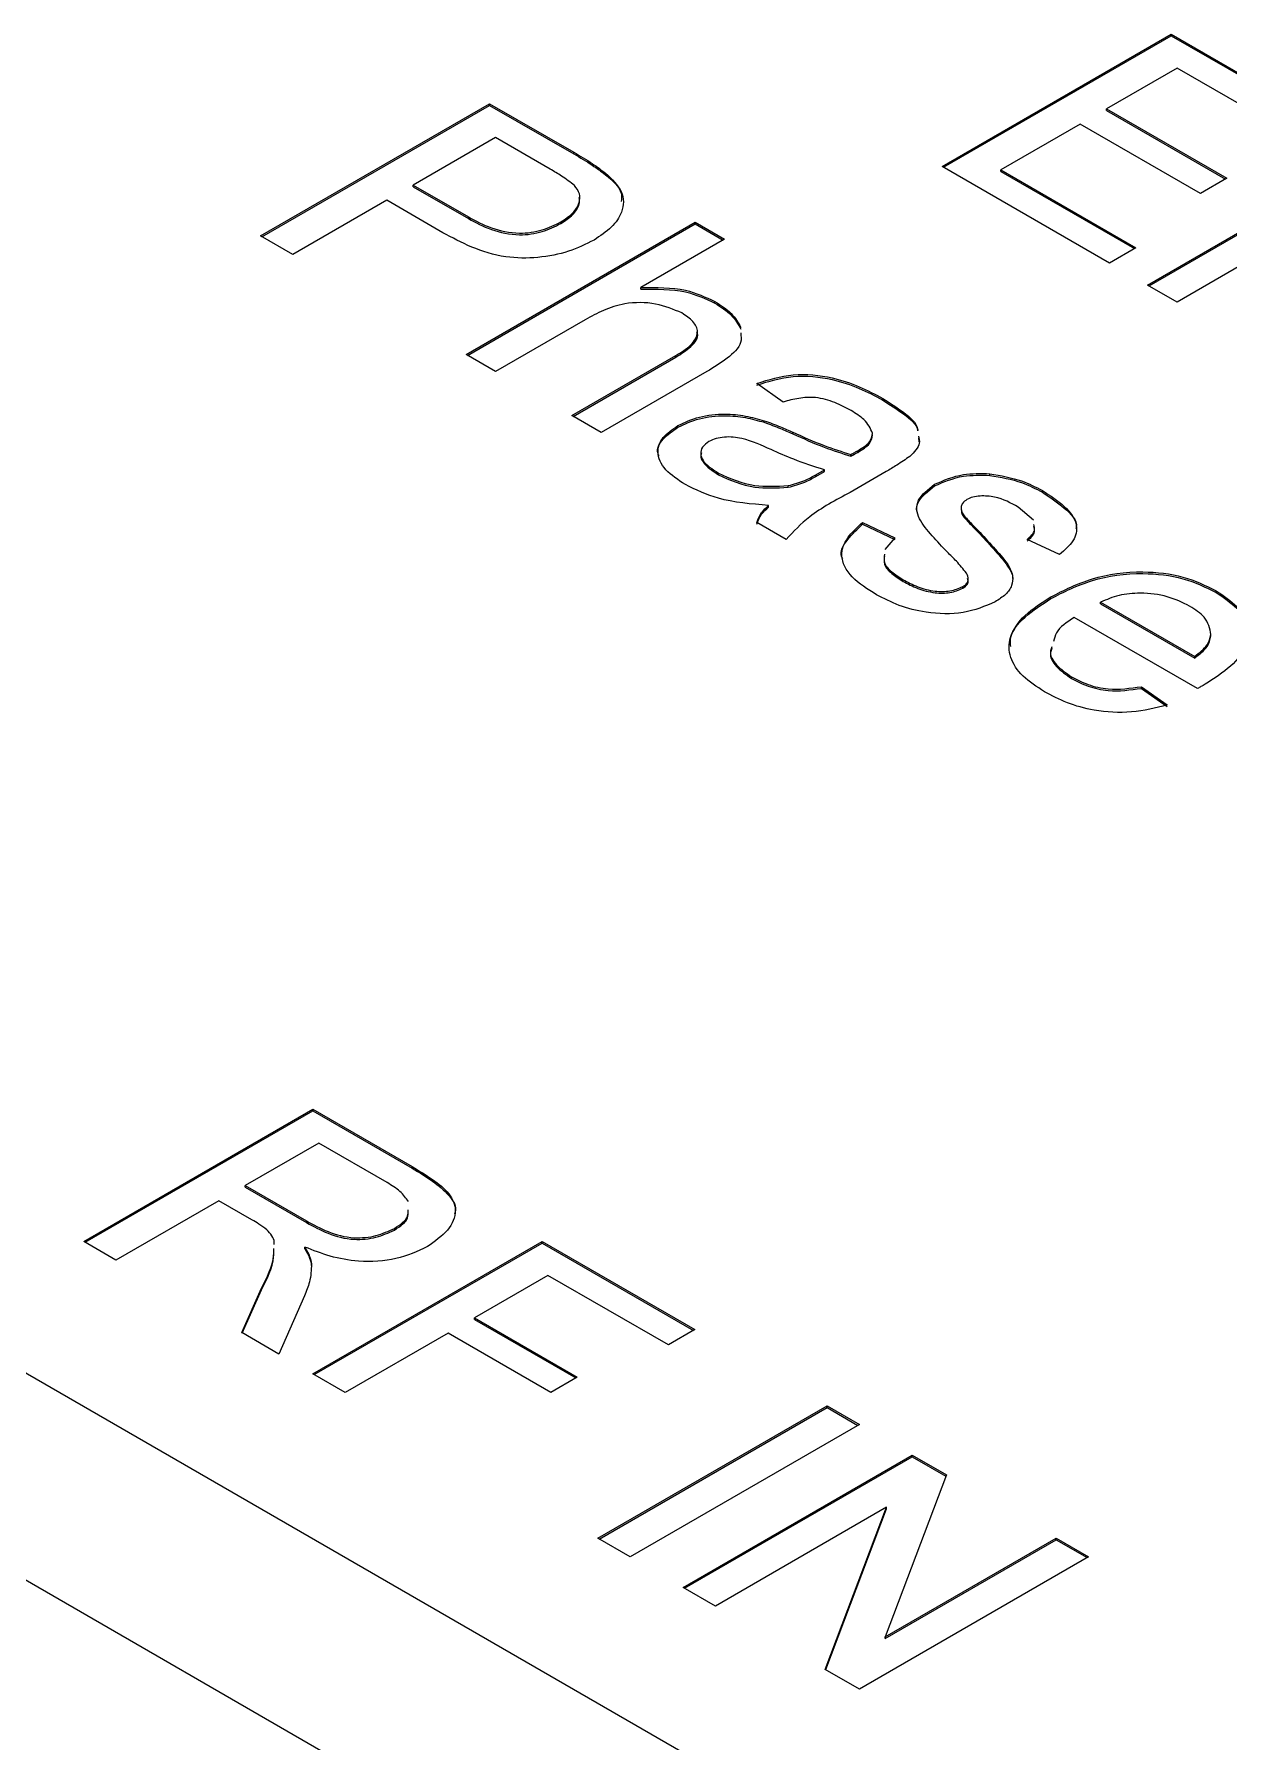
# Model space of a CAD drawing. Header units: inches. Extents: x 0.1 to 10.9, y 0 to 8.5.
# Drawn here: x 8.3361 to 8.631, y 6.8463 to 7.268 of the extents above; entities that cross this region are included whole.
import ezdxf

# ---------------------------------------------------------------- set-up
doc = ezdxf.new("R2010")
doc.units = ezdxf.units.IN
doc.header["$MEASUREMENT"] = 0

msp = doc.modelspace()

# ---------------------------------------------------------------- linework, layer by layer
at = {"color": 7, "linetype": 'Continuous', "lineweight": 0}
for p, q in [((8.56021, 7.23539), (8.61677, 7.26805)), ((8.56056, 7.23519), (8.61677, 7.26764)), ((8.61677, 7.26805), (8.65666, 7.24502)), ((8.61677, 7.26764), (8.61677, 7.26805)), ((8.61677, 7.26764), (8.65631, 7.24482)), ((8.61823, 7.25967), (8.60082, 7.24963)), ((8.65014, 7.24125), (8.61823, 7.25967)), ((8.39195, 7.21823), (8.44852, 7.25088)), ((8.3923, 7.21802), (8.44852, 7.25047)), ((8.44852, 7.25088), (8.4693, 7.23889)), ((8.44852, 7.25047), (8.44852, 7.25088)), ((8.44852, 7.25047), (8.4693, 7.23848)), ((8.60082, 7.24963), (8.63055, 7.23246)), ((8.60082, 7.24922), (8.60082, 7.24963)), ((8.60082, 7.24922), (8.6302, 7.23226)), ((8.59429, 7.24586), (8.57471, 7.23455)), ((8.62403, 7.22869), (8.59429, 7.24586)), ((9.01153, 6.54623), (7.80591, 7.24222)), ((8.44997, 7.24251), (8.42966, 7.23079)), ((8.46348, 7.23471), (8.44997, 7.24251)), ((8.4693, 7.23848), (8.4693, 7.23889)), ((8.61097, 7.20608), (8.66754, 7.23874)), ((8.61133, 7.20588), (8.66754, 7.23833)), ((8.47715, 7.23333), (8.47715, 7.23374)), ((8.60154, 7.21153), (8.56021, 7.23539)), ((8.57471, 7.23455), (8.60807, 7.2153)), ((8.57471, 7.23415), (8.57471, 7.23455)), ((8.57471, 7.23415), (8.60772, 7.21509)), ((8.67479, 7.23455), (8.61823, 7.2019)), ((8.63055, 7.23246), (8.62403, 7.22869)), ((8.42966, 7.23079), (8.44331, 7.22291)), ((8.42966, 7.23038), (8.42966, 7.23079)), ((8.42966, 7.23038), (8.44331, 7.2225)), ((8.42314, 7.22702), (8.39993, 7.21362)), ((8.43699, 7.21902), (8.42314, 7.22702)), ((8.44272, 7.18892), (8.49929, 7.22158)), ((8.44307, 7.18872), (8.49929, 7.22117)), ((8.44331, 7.2225), (8.44331, 7.22291)), ((8.46612, 7.22128), (8.46612, 7.22169)), ((8.49929, 7.22158), (8.50654, 7.21739)), ((8.49929, 7.22117), (8.49929, 7.22158)), ((8.49929, 7.22117), (8.50618, 7.21718)), ((8.39993, 7.21362), (8.39195, 7.21823)), ((8.50654, 7.21739), (8.48588, 7.20546)), ((8.60807, 7.2153), (8.60154, 7.21153)), ((8.48588, 7.20506), (8.48588, 7.20546)), ((8.61823, 7.2019), (8.61097, 7.20608)), ((8.50416, 7.20161), (8.50416, 7.20202)), ((8.47215, 7.19753), (8.44997, 7.18473)), ((7.80591, 7.19119), (9.01153, 6.4952)), ((8.44997, 7.18473), (8.44272, 7.18892)), ((8.46883, 7.17385), (8.49452, 7.18868)), ((8.46918, 7.17364), (8.49452, 7.18827)), ((8.49452, 7.18827), (8.49452, 7.18868)), ((7.81652, 7.18506), (9.00092, 6.50132)), ((8.50214, 7.18471), (8.47608, 7.16966)), ((8.52104, 7.1772), (8.51452, 7.1818)), ((8.54558, 7.1777), (8.54558, 7.17811)), ((8.47608, 7.16966), (8.46883, 7.17385)), ((8.49501, 7.17097), (8.49501, 7.17138)), ((8.51635, 7.1722), (8.51635, 7.1726)), ((8.52335, 7.16936), (8.52335, 7.16977)), ((8.53941, 7.16478), (8.53941, 7.16519)), ((8.5544, 7.16838), (8.55452, 7.16737)), ((8.53769, 7.16383), (8.53769, 7.16424)), ((8.50504, 7.15923), (8.50504, 7.15964)), ((8.52224, 7.15616), (8.52224, 7.15656)), ((8.52905, 7.15925), (8.5312, 7.16045)), ((8.52905, 7.15884), (8.5312, 7.16004)), ((8.52905, 7.15884), (8.52905, 7.15925)), ((8.5312, 7.16004), (8.5312, 7.16045)), ((8.54639, 7.16001), (8.53754, 7.1549)), ((8.55837, 7.15647), (8.55837, 7.15688)), ((8.572, 7.15909), (8.572, 7.1595)), ((8.58502, 7.15493), (8.58502, 7.15533)), ((8.51742, 7.15125), (8.51742, 7.15166)), ((8.56491, 7.15101), (8.56491, 7.1505)), ((8.56569, 7.14869), (8.56569, 7.14909)), ((8.58276, 7.14802), (8.57903, 7.15126)), ((8.52177, 7.14328), (8.51452, 7.14747)), ((8.54062, 7.14747), (8.5486, 7.1437)), ((8.54062, 7.14706), (8.54062, 7.14747)), ((8.54062, 7.14706), (8.5486, 7.14329)), ((8.5486, 7.1437), (8.54606, 7.14082)), ((8.56959, 7.1446), (8.56959, 7.14501)), ((8.58922, 7.13952), (8.58124, 7.14328)), ((8.55062, 7.13292), (8.55062, 7.13333)), ((8.56536, 7.1312), (8.56536, 7.13161)), ((8.58705, 7.12865), (8.58705, 7.12906)), ((8.59937, 7.12779), (8.62258, 7.1144)), ((8.59937, 7.12739), (8.59937, 7.12779)), ((8.59937, 7.12739), (8.62258, 7.11399)), ((8.6279, 7.13017), (8.6279, 7.13058)), ((8.62327, 7.10646), (8.59284, 7.12403)), ((8.6266, 7.11938), (8.6266, 7.11979)), ((8.62258, 7.11399), (8.62258, 7.1144)), ((8.59214, 7.10895), (8.59214, 7.10936)), ((8.60944, 7.10691), (8.61582, 7.10239)), ((8.60944, 7.1065), (8.60944, 7.10691)), ((8.60944, 7.1065), (8.61582, 7.10198)), ((8.34835, 6.9699), (8.40491, 7.00256)), ((8.3487, 6.9697), (8.40491, 7.00215)), ((8.40491, 7.00256), (8.42946, 6.98839)), ((8.40491, 7.00215), (8.40491, 7.00256)), ((8.40491, 7.00215), (8.42946, 6.98798)), ((8.40636, 6.99419), (8.38823, 6.98372)), ((8.42323, 6.98445), (8.40636, 6.99419)), ((8.42946, 6.98798), (8.42946, 6.98839)), ((8.38823, 6.98372), (8.40338, 6.97497)), ((8.38823, 6.98331), (8.38823, 6.98372)), ((8.38171, 6.97995), (8.35632, 6.9653)), ((8.38988, 6.97523), (8.38171, 6.97995)), ((8.38823, 6.98331), (8.40338, 6.97456)), ((8.40338, 6.97456), (8.40338, 6.97497)), ((8.42503, 6.97273), (8.42503, 6.97314)), ((8.35632, 6.9653), (8.34835, 6.9699)), ((8.40297, 6.96811), (8.40297, 6.96852)), ((8.40491, 6.93725), (8.46148, 6.9699)), ((8.40527, 6.93704), (8.46148, 6.96949)), ((8.46148, 6.9699), (8.4992, 6.94813)), ((8.46148, 6.96949), (8.46148, 6.9699)), ((8.46148, 6.96949), (8.49884, 6.94793)), ((8.40457, 6.96396), (8.40457, 6.96437)), ((8.38735, 6.94739), (8.39225, 6.95835)), ((8.39225, 6.95794), (8.39225, 6.95835)), ((8.46293, 6.96153), (8.4448, 6.95106)), ((8.49267, 6.94436), (8.46293, 6.96153)), ((8.3875, 6.9473), (8.39225, 6.95794)), ((8.40283, 6.95648), (8.39649, 6.94211)), ((8.4448, 6.95106), (8.47019, 6.93641)), ((8.4448, 6.95065), (8.4448, 6.95106)), ((8.4448, 6.95065), (8.46983, 6.9362)), ((8.39649, 6.94211), (8.38735, 6.94739)), ((8.43828, 6.94729), (8.41289, 6.93264)), ((8.46366, 6.93264), (8.43828, 6.94729)), ((8.4992, 6.94813), (8.49267, 6.94436)), ((8.41289, 6.93264), (8.40491, 6.93725)), ((8.47019, 6.93641), (8.46366, 6.93264)), ((8.47526, 6.89663), (8.53183, 6.92929)), ((8.47562, 6.89643), (8.53183, 6.92888)), ((8.53183, 6.92929), (8.53981, 6.92469)), ((8.53183, 6.92888), (8.53183, 6.92929)), ((8.53183, 6.92888), (8.53946, 6.92448)), ((8.53981, 6.92469), (8.48324, 6.89203)), ((8.49629, 6.88449), (8.55286, 6.91715)), ((8.49665, 6.88429), (8.55286, 6.91674)), ((8.55286, 6.91715), (8.56129, 6.91228)), ((8.55286, 6.91674), (8.55286, 6.91715)), ((8.55286, 6.91674), (8.56117, 6.91195)), ((8.56129, 6.91228), (8.54619, 6.87227)), ((8.54648, 6.90426), (8.50427, 6.87989)), ((8.53138, 6.86424), (8.54648, 6.90426)), ((8.5315, 6.86417), (8.54648, 6.90385)), ((8.54648, 6.90385), (8.54648, 6.90426)), ((8.48324, 6.89203), (8.47526, 6.89663)), ((8.54619, 6.87227), (8.5884, 6.89663)), ((8.54619, 6.87186), (8.5884, 6.89623)), ((8.5884, 6.89663), (8.59638, 6.89203)), ((8.5884, 6.89623), (8.5884, 6.89663)), ((8.5884, 6.89623), (8.59602, 6.89183)), ((8.59638, 6.89203), (8.53981, 6.85937)), ((8.50427, 6.87989), (8.49629, 6.88449)), ((8.54619, 6.87186), (8.54619, 6.87227)), ((8.53981, 6.85937), (8.53138, 6.86424))]:
    msp.add_line(p, q, dxfattribs=at)
for points, knots in [([(8.4693, 7.23889), (8.47087, 7.23797), (8.47366, 7.23635), (8.47609, 7.23453), (8.47715, 7.23374)], [0, 0, 0, 0, 0.5601, 1, 1, 1, 1]), ([(8.4693, 7.23848), (8.47087, 7.23757), (8.47366, 7.23594), (8.47609, 7.23413), (8.47715, 7.23333)], [0, 0, 0, 0, 0.5601, 1, 1, 1, 1]), ([(8.46949, 7.23066), (8.46847, 7.23147), (8.46663, 7.2329), (8.46444, 7.23416), (8.46348, 7.23471)], [0, 0, 0, 0, 0.559586, 1, 1, 1, 1]), ([(8.47715, 7.23374), (8.47871, 7.23226), (8.4818, 7.22933), (8.48166, 7.22438), (8.47889, 7.22026), (8.47585, 7.21823), (8.47432, 7.21721)], [0, 0, 0, 0, 0.280059, 0.558954, 0.779399, 1, 1, 1, 1]), ([(8.47715, 7.23333), (8.47889, 7.23187), (8.48132, 7.22981), (8.4811, 7.2274), (8.48104, 7.22671)], [0, 0, 0, 0, 0.712363, 1, 1, 1, 1]), ([(8.46612, 7.22169), (8.46718, 7.22238), (8.46929, 7.22377), (8.47078, 7.22624), (8.47097, 7.22865), (8.46999, 7.22999), (8.46949, 7.23066)], [0, 0, 0, 0, 0.280261, 0.560077, 0.78015, 1, 1, 1, 1]), ([(8.46612, 7.22128), (8.46717, 7.22197), (8.46926, 7.22336), (8.47081, 7.22569), (8.47072, 7.22717), (8.47068, 7.22774)], [0, 0, 0, 0, 0.382655, 0.764705, 1, 1, 1, 1]), ([(8.44331, 7.22291), (8.4451, 7.22194), (8.44867, 7.22002), (8.45536, 7.21852), (8.46175, 7.21949), (8.46466, 7.22095), (8.46612, 7.22169)], [0, 0, 0, 0, 0.2814, 0.559752, 0.779355, 1, 1, 1, 1]), ([(8.44331, 7.2225), (8.4451, 7.22154), (8.44867, 7.21961), (8.45536, 7.21811), (8.46175, 7.21908), (8.46466, 7.22054), (8.46612, 7.22128)], [0, 0, 0, 0, 0.2814, 0.559752, 0.779355, 1, 1, 1, 1]), ([(8.47432, 7.21721), (8.4723, 7.2162), (8.46826, 7.21418), (8.46055, 7.21265), (8.45189, 7.21274), (8.44387, 7.21533), (8.43929, 7.21779), (8.43699, 7.21902)], [0, 0, 0, 0, 0.186842, 0.373479, 0.559409, 0.779337, 1, 1, 1, 1]), ([(8.48588, 7.20546), (8.48972, 7.20551), (8.49657, 7.20559), (8.50184, 7.20311), (8.50416, 7.20202)], [0, 0, 0, 0, 0.559318, 1, 1, 1, 1]), ([(8.48588, 7.20506), (8.48972, 7.2051), (8.49657, 7.20518), (8.50184, 7.2027), (8.50416, 7.20161)], [0, 0, 0, 0, 0.559318, 1, 1, 1, 1]), ([(8.496, 7.19919), (8.49394, 7.20007), (8.48982, 7.20184), (8.48221, 7.20188), (8.47651, 7.19991), (8.4736, 7.19833), (8.47215, 7.19753)], [0, 0, 0, 0, 0.27938, 0.557708, 0.77846, 1, 1, 1, 1]), ([(8.49452, 7.18868), (8.49584, 7.18951), (8.49849, 7.19115), (8.50037, 7.19426), (8.49904, 7.19718), (8.49701, 7.19852), (8.496, 7.19919)], [0, 0, 0, 0, 0.281233, 0.559762, 0.779392, 1, 1, 1, 1]), ([(8.50416, 7.20202), (8.50563, 7.20109), (8.50856, 7.19923), (8.50987, 7.19683), (8.51053, 7.19564)], [0, 0, 0, 0, 0.5004893, 1, 1, 1, 1]), ([(8.50416, 7.20161), (8.50563, 7.20068), (8.50856, 7.19882), (8.50987, 7.19643), (8.51053, 7.19523)], [0, 0, 0, 0, 0.5004893, 1, 1, 1, 1]), ([(8.49452, 7.18827), (8.49579, 7.18909), (8.49833, 7.19073), (8.50033, 7.19318), (8.49972, 7.19442), (8.49964, 7.19457)], [0, 0, 0, 0, 0.468487, 0.932469, 1, 1, 1, 1]), ([(8.51052, 7.19429), (8.51062, 7.19349), (8.51089, 7.19122), (8.50728, 7.18788), (8.50386, 7.18577), (8.50214, 7.18471)], [0, 0, 0, 0, 0.211979, 0.604852, 1, 1, 1, 1]), ([(8.51452, 7.1818), (8.51743, 7.18272), (8.52325, 7.18455), (8.5327, 7.18355), (8.53993, 7.18112), (8.54369, 7.17911), (8.54558, 7.17811)], [0, 0, 0, 0, 0.27982, 0.558069, 0.778901, 1, 1, 1, 1]), ([(8.51452, 7.18139), (8.51743, 7.18231), (8.52325, 7.18414), (8.5327, 7.18314), (8.53993, 7.18071), (8.54369, 7.1787), (8.54558, 7.1777)], [0, 0, 0, 0, 0.27982, 0.558069, 0.778901, 1, 1, 1, 1]), ([(8.53775, 7.17509), (8.53647, 7.17578), (8.53393, 7.17716), (8.52941, 7.17851), (8.52476, 7.17825), (8.52228, 7.17755), (8.52104, 7.1772)], [0, 0, 0, 0, 0.280842, 0.559676, 0.77943, 1, 1, 1, 1]), ([(8.54558, 7.17811), (8.54732, 7.177), (8.55079, 7.17478), (8.55407, 7.17196), (8.55422, 7.17029), (8.55424, 7.17014)], [0, 0, 0, 0, 0.4762834, 0.9510645, 1, 1, 1, 1]), ([(8.54558, 7.1777), (8.5473, 7.17659), (8.55076, 7.17437), (8.55401, 7.17168), (8.55419, 7.17015), (8.55419, 7.17013)], [0, 0, 0, 0, 0.497353, 0.993137, 1, 1, 1, 1]), ([(8.49501, 7.17138), (8.49671, 7.17217), (8.50009, 7.17375), (8.50622, 7.17442), (8.51175, 7.17388), (8.51482, 7.17303), (8.51635, 7.1726)], [0, 0, 0, 0, 0.279498, 0.559163, 0.779421, 1, 1, 1, 1]), ([(8.49501, 7.17097), (8.49671, 7.17176), (8.50009, 7.17334), (8.50622, 7.17401), (8.51175, 7.17348), (8.51482, 7.17262), (8.51635, 7.1722)], [0, 0, 0, 0, 0.279498, 0.559163, 0.779421, 1, 1, 1, 1]), ([(8.54309, 7.16948), (8.54254, 7.17067), (8.54155, 7.1728), (8.53891, 7.17439), (8.53775, 7.17509)], [0, 0, 0, 0, 0.55787, 1, 1, 1, 1]), ([(8.49038, 7.1639), (8.49028, 7.1641), (8.48961, 7.16546), (8.49111, 7.1682), (8.49371, 7.17005), (8.49501, 7.17097)], [0, 0, 0, 0, 0.080011, 0.539694, 1, 1, 1, 1]), ([(8.49686, 7.15683), (8.49508, 7.15798), (8.49152, 7.16028), (8.48957, 7.16458), (8.49094, 7.16858), (8.49366, 7.17045), (8.49501, 7.17138)], [0, 0, 0, 0, 0.280815, 0.55969, 0.779696, 1, 1, 1, 1]), ([(8.51635, 7.1726), (8.5177, 7.17211), (8.52011, 7.17122), (8.52236, 7.17021), (8.52335, 7.16977)], [0, 0, 0, 0, 0.559913, 1, 1, 1, 1]), ([(8.51635, 7.1722), (8.5177, 7.1717), (8.52011, 7.17081), (8.52236, 7.1698), (8.52335, 7.16936)], [0, 0, 0, 0, 0.559913, 1, 1, 1, 1]), ([(8.52335, 7.16977), (8.52591, 7.16862), (8.53046, 7.16658), (8.53548, 7.16495), (8.53769, 7.16424)], [0, 0, 0, 0, 0.560185, 1, 1, 1, 1]), ([(8.52335, 7.16936), (8.52591, 7.16821), (8.53046, 7.16617), (8.53548, 7.16455), (8.53769, 7.16383)], [0, 0, 0, 0, 0.560185, 1, 1, 1, 1]), ([(8.53941, 7.16519), (8.54055, 7.16588), (8.54257, 7.16709), (8.54293, 7.16875), (8.54309, 7.16948)], [0, 0, 0, 0, 0.561904, 1, 1, 1, 1]), ([(8.53941, 7.16478), (8.54055, 7.16547), (8.54257, 7.16668), (8.54293, 7.16834), (8.54309, 7.16907)], [0, 0, 0, 0, 0.561904, 1, 1, 1, 1]), ([(8.50267, 7.16743), (8.50207, 7.16699), (8.50086, 7.16612), (8.50051, 7.16442), (8.50134, 7.16204), (8.50352, 7.16063), (8.50504, 7.15964)], [0, 0, 0, 0, 0.186583, 0.373508, 0.560622, 1, 1, 1, 1]), ([(8.51803, 7.16545), (8.51574, 7.16651), (8.51288, 7.16784), (8.50869, 7.16859), (8.50649, 7.16859), (8.50435, 7.16825), (8.50323, 7.1677), (8.50267, 7.16743)], [0, 0, 0, 0, 0.500166, 0.625227, 0.750158, 0.875098, 1, 1, 1, 1]), ([(8.5312, 7.16045), (8.52863, 7.16128), (8.52403, 7.16277), (8.51986, 7.16463), (8.51803, 7.16545)], [0, 0, 0, 0, 0.559759, 1, 1, 1, 1]), ([(8.53769, 7.16424), (8.53801, 7.16442), (8.53858, 7.16473), (8.53916, 7.16505), (8.53941, 7.16519)], [0, 0, 0, 0, 0.560026, 1, 1, 1, 1]), ([(8.53769, 7.16383), (8.53801, 7.16401), (8.53858, 7.16433), (8.53916, 7.16464), (8.53941, 7.16478)], [0, 0, 0, 0, 0.560026, 1, 1, 1, 1]), ([(8.5544, 7.16879), (8.55454, 7.16821), (8.55498, 7.16643), (8.55334, 7.16486), (8.55224, 7.16379)], [0, 0, 0, 0, 0.326469, 1, 1, 1, 1]), ([(8.50083, 7.16465), (8.50076, 7.16444), (8.5005, 7.16369), (8.50145, 7.16162), (8.50356, 7.16021), (8.50504, 7.15923)], [0, 0, 0, 0, 0.102682, 0.370684, 1, 1, 1, 1]), ([(8.55224, 7.16379), (8.55121, 7.16305), (8.54938, 7.16174), (8.5473, 7.16054), (8.54639, 7.16001)], [0, 0, 0, 0, 0.559816, 1, 1, 1, 1]), ([(8.51742, 7.15166), (8.5131, 7.15202), (8.50539, 7.15267), (8.49947, 7.15556), (8.49686, 7.15683)], [0, 0, 0, 0, 0.559971, 1, 1, 1, 1]), ([(8.50504, 7.15964), (8.50791, 7.15835), (8.51303, 7.15604), (8.51943, 7.1564), (8.52224, 7.15656)], [0, 0, 0, 0, 0.559758, 1, 1, 1, 1]), ([(8.50504, 7.15923), (8.50791, 7.15794), (8.51303, 7.15563), (8.51943, 7.156), (8.52224, 7.15616)], [0, 0, 0, 0, 0.559758, 1, 1, 1, 1]), ([(8.52224, 7.15656), (8.52366, 7.15695), (8.52618, 7.15763), (8.52818, 7.15876), (8.52905, 7.15925)], [0, 0, 0, 0, 0.558995, 1, 1, 1, 1]), ([(8.52224, 7.15616), (8.52366, 7.15654), (8.52618, 7.15722), (8.52818, 7.15835), (8.52905, 7.15884)], [0, 0, 0, 0, 0.558995, 1, 1, 1, 1]), ([(8.55409, 7.15001), (8.55407, 7.15009), (8.55381, 7.15093), (8.55445, 7.15336), (8.55681, 7.15523), (8.55837, 7.15647)], [0, 0, 0, 0, 0.03494, 0.358574, 1, 1, 1, 1]), ([(8.56153, 7.14012), (8.56028, 7.14147), (8.55777, 7.14416), (8.55481, 7.14762), (8.55384, 7.15065), (8.55433, 7.15376), (8.55676, 7.15563), (8.55837, 7.15688)], [0, 0, 0, 0, 0.250888, 0.501556, 0.626753, 0.751921, 1, 1, 1, 1]), ([(8.55837, 7.15688), (8.56064, 7.15787), (8.56471, 7.15966), (8.56977, 7.15955), (8.572, 7.1595)], [0, 0, 0, 0, 0.559016, 1, 1, 1, 1]), ([(8.55837, 7.15647), (8.56064, 7.15747), (8.56471, 7.15925), (8.56977, 7.15914), (8.572, 7.15909)], [0, 0, 0, 0, 0.559016, 1, 1, 1, 1]), ([(8.572, 7.1595), (8.57473, 7.15902), (8.5796, 7.15817), (8.58336, 7.1562), (8.58502, 7.15533)], [0, 0, 0, 0, 0.558943, 1, 1, 1, 1]), ([(8.572, 7.15909), (8.57473, 7.15862), (8.5796, 7.15776), (8.58336, 7.15579), (8.58502, 7.15493)], [0, 0, 0, 0, 0.558943, 1, 1, 1, 1]), ([(8.53754, 7.1549), (8.53398, 7.153), (8.52763, 7.1496), (8.52356, 7.14521), (8.52177, 7.14328)], [0, 0, 0, 0, 0.561515, 1, 1, 1, 1]), ([(8.56636, 7.15312), (8.56596, 7.15284), (8.56525, 7.15234), (8.56505, 7.15171), (8.56495, 7.15143)], [0, 0, 0, 0, 0.559236, 1, 1, 1, 1]), ([(8.57903, 7.15126), (8.57723, 7.15225), (8.57453, 7.15374), (8.57019, 7.15411), (8.56777, 7.1538), (8.56683, 7.15334), (8.56636, 7.15312)], [0, 0, 0, 0, 0.499677, 0.749129, 0.874622, 1, 1, 1, 1]), ([(8.58502, 7.15533), (8.58693, 7.15409), (8.59074, 7.15161), (8.59397, 7.1472), (8.593, 7.14279), (8.59048, 7.14061), (8.58922, 7.13952)], [0, 0, 0, 0, 0.280737, 0.560427, 0.77945, 1, 1, 1, 1]), ([(8.58502, 7.15493), (8.58685, 7.15369), (8.59051, 7.15121), (8.59375, 7.14786), (8.5933, 7.14606), (8.59326, 7.1459)], [0, 0, 0, 0, 0.4781976, 0.9546122, 1, 1, 1, 1]), ([(8.51452, 7.14747), (8.51481, 7.14831), (8.51534, 7.14981), (8.51678, 7.15109), (8.51742, 7.15166)], [0, 0, 0, 0, 0.559624, 1, 1, 1, 1]), ([(8.51452, 7.14706), (8.51481, 7.1479), (8.51534, 7.1494), (8.51678, 7.15069), (8.51742, 7.15125)], [0, 0, 0, 0, 0.559624, 1, 1, 1, 1]), ([(8.56495, 7.15143), (8.56495, 7.15098), (8.56495, 7.15017), (8.56546, 7.14942), (8.56569, 7.14909)], [0, 0, 0, 0, 0.559083, 1, 1, 1, 1]), ([(8.56501, 7.15056), (8.56502, 7.15026), (8.56503, 7.14962), (8.56546, 7.14901), (8.56569, 7.14869)], [0, 0, 0, 0, 0.453096, 1, 1, 1, 1]), ([(8.56569, 7.14909), (8.5664, 7.14832), (8.56766, 7.14695), (8.569, 7.1456), (8.56959, 7.14501)], [0, 0, 0, 0, 0.559951, 1, 1, 1, 1]), ([(8.56569, 7.14869), (8.5664, 7.14792), (8.56766, 7.14654), (8.569, 7.1452), (8.56959, 7.1446)], [0, 0, 0, 0, 0.559951, 1, 1, 1, 1]), ([(8.53572, 7.13846), (8.53563, 7.13861), (8.53482, 7.14017), (8.53676, 7.14337), (8.53933, 7.14583), (8.54062, 7.14706)], [0, 0, 0, 0, 0.0534559, 0.5259624, 1, 1, 1, 1]), ([(8.54401, 7.12961), (8.54183, 7.13099), (8.53748, 7.13375), (8.53477, 7.13895), (8.53653, 7.14375), (8.53926, 7.14623), (8.54062, 7.14747)], [0, 0, 0, 0, 0.280734, 0.559284, 0.779286, 1, 1, 1, 1]), ([(8.56959, 7.14501), (8.57084, 7.14362), (8.57335, 7.14083), (8.57659, 7.13734), (8.57779, 7.13424), (8.57761, 7.13186), (8.57607, 7.12962), (8.57426, 7.12844), (8.57335, 7.12785)], [0, 0, 0, 0, 0.2503212, 0.500549, 0.6255011, 0.7503476, 0.8751005, 1, 1, 1, 1]), ([(8.56959, 7.1446), (8.57086, 7.14321), (8.5734, 7.14042), (8.57643, 7.13693), (8.5777, 7.13454), (8.5776, 7.13368), (8.57759, 7.13361)], [0, 0, 0, 0, 0.392973, 0.785799, 0.981958, 1, 1, 1, 1]), ([(8.58124, 7.14328), (8.58205, 7.14401), (8.58332, 7.14516), (8.58299, 7.14648), (8.58287, 7.14696)], [0, 0, 0, 0, 0.635567, 1, 1, 1, 1]), ([(8.58124, 7.14288), (8.58205, 7.14361), (8.58332, 7.14475), (8.58299, 7.14607), (8.58287, 7.14656)], [0, 0, 0, 0, 0.635567, 1, 1, 1, 1]), ([(8.54604, 7.13962), (8.54592, 7.13894), (8.54566, 7.1374), (8.54767, 7.13521), (8.54964, 7.13395), (8.55062, 7.13333)], [0, 0, 0, 0, 0.2837119, 0.6414014, 1, 1, 1, 1]), ([(8.56622, 7.13497), (8.56543, 7.13596), (8.56402, 7.13772), (8.56229, 7.13939), (8.56153, 7.14012)], [0, 0, 0, 0, 0.559788, 1, 1, 1, 1]), ([(8.54604, 7.13921), (8.54592, 7.13853), (8.54566, 7.13699), (8.54767, 7.1348), (8.54964, 7.13355), (8.55062, 7.13292)], [0, 0, 0, 0, 0.2837119, 0.6414014, 1, 1, 1, 1]), ([(8.58705, 7.12906), (8.5903, 7.13072), (8.59677, 7.13405), (8.60889, 7.13576), (8.62008, 7.1344), (8.62529, 7.13185), (8.6279, 7.13058)], [0, 0, 0, 0, 0.280748, 0.559775, 0.779666, 1, 1, 1, 1]), ([(8.55062, 7.13333), (8.55177, 7.13271), (8.55406, 7.13148), (8.55809, 7.13041), (8.5623, 7.13036), (8.56434, 7.13119), (8.56536, 7.13161)], [0, 0, 0, 0, 0.281201, 0.560974, 0.781028, 1, 1, 1, 1]), ([(8.55062, 7.13292), (8.55177, 7.1323), (8.55406, 7.13107), (8.55809, 7.13), (8.5623, 7.12995), (8.56434, 7.13078), (8.56536, 7.1312)], [0, 0, 0, 0, 0.281201, 0.560974, 0.781028, 1, 1, 1, 1]), ([(8.56536, 7.13161), (8.56573, 7.13187), (8.56646, 7.1324), (8.56685, 7.13362), (8.56646, 7.13446), (8.56622, 7.13497)], [0, 0, 0, 0, 0.279757, 0.559838, 1, 1, 1, 1]), ([(8.56536, 7.1312), (8.56572, 7.13146), (8.56645, 7.13199), (8.5668, 7.13289), (8.56659, 7.13341), (8.56651, 7.13361)], [0, 0, 0, 0, 0.3827, 0.765845, 1, 1, 1, 1]), ([(8.58705, 7.12865), (8.5903, 7.13031), (8.59677, 7.13364), (8.60889, 7.13535), (8.62008, 7.13399), (8.62529, 7.13144), (8.6279, 7.13017)], [0, 0, 0, 0, 0.280748, 0.559775, 0.779666, 1, 1, 1, 1]), ([(8.57335, 7.12785), (8.57082, 7.12679), (8.56576, 7.12467), (8.55671, 7.12493), (8.54945, 7.12682), (8.54583, 7.12868), (8.54401, 7.12961)], [0, 0, 0, 0, 0.278881, 0.55796, 0.778811, 1, 1, 1, 1]), ([(8.5855, 7.10566), (8.58359, 7.1069), (8.57979, 7.10937), (8.57668, 7.11411), (8.57663, 7.11943), (8.58027, 7.12471), (8.58479, 7.12761), (8.58705, 7.12906)], [0, 0, 0, 0, 0.186941, 0.37347, 0.559962, 0.779646, 1, 1, 1, 1]), ([(8.57716, 7.11683), (8.57711, 7.11745), (8.57691, 7.12001), (8.58041, 7.12431), (8.58483, 7.1272), (8.58705, 7.12865)], [0, 0, 0, 0, 0.137262, 0.567973, 1, 1, 1, 1]), ([(8.62134, 7.12683), (8.61959, 7.12769), (8.61608, 7.1294), (8.60967, 7.1302), (8.60374, 7.12964), (8.60083, 7.12841), (8.59937, 7.12779)], [0, 0, 0, 0, 0.2801867, 0.5597058, 0.7796324, 1, 1, 1, 1]), ([(8.6266, 7.11979), (8.6263, 7.12128), (8.62576, 7.12395), (8.62269, 7.12595), (8.62134, 7.12683)], [0, 0, 0, 0, 0.558549, 1, 1, 1, 1]), ([(8.6279, 7.13058), (8.62976, 7.12935), (8.63347, 7.12689), (8.63599, 7.12211), (8.63567, 7.11689), (8.63183, 7.11177), (8.62739, 7.10894), (8.62516, 7.10751)], [0, 0, 0, 0, 0.186784, 0.373259, 0.559834, 0.779604, 1, 1, 1, 1]), ([(8.6279, 7.13017), (8.62972, 7.12894), (8.63334, 7.12648), (8.63573, 7.12284), (8.63548, 7.12076), (8.63543, 7.1203)], [0, 0, 0, 0, 0.438138, 0.875552, 1, 1, 1, 1]), ([(8.59284, 7.12403), (8.59105, 7.12283), (8.58841, 7.12107), (8.58791, 7.1188), (8.58775, 7.11807)], [0, 0, 0, 0, 0.67675, 1, 1, 1, 1]), ([(8.62258, 7.1144), (8.62377, 7.1153), (8.62589, 7.11692), (8.62638, 7.11892), (8.6266, 7.11979)], [0, 0, 0, 0, 0.560676, 1, 1, 1, 1]), ([(8.62258, 7.11399), (8.62377, 7.11489), (8.62589, 7.11651), (8.62638, 7.11851), (8.6266, 7.11938)], [0, 0, 0, 0, 0.560676, 1, 1, 1, 1]), ([(8.58732, 7.11677), (8.58718, 7.11643), (8.58657, 7.11492), (8.58821, 7.11212), (8.59083, 7.11028), (8.59214, 7.10936)], [0, 0, 0, 0, 0.1263375, 0.5627875, 1, 1, 1, 1]), ([(8.58732, 7.11636), (8.58718, 7.11602), (8.58657, 7.11451), (8.58821, 7.11171), (8.59083, 7.10987), (8.59214, 7.10895)], [0, 0, 0, 0, 0.1263375, 0.5627875, 1, 1, 1, 1]), ([(8.59214, 7.10936), (8.59346, 7.10868), (8.5961, 7.10732), (8.60217, 7.10588), (8.60669, 7.10652), (8.60944, 7.10691)], [0, 0, 0, 0, 0.281284, 0.561895, 1, 1, 1, 1]), ([(8.59214, 7.10895), (8.59346, 7.10827), (8.5961, 7.10692), (8.60217, 7.10548), (8.60669, 7.10611), (8.60944, 7.1065)], [0, 0, 0, 0, 0.281284, 0.561895, 1, 1, 1, 1]), ([(8.62516, 7.10751), (8.62481, 7.10732), (8.62418, 7.10696), (8.62355, 7.10661), (8.62327, 7.10646)], [0, 0, 0, 0, 0.559997, 1, 1, 1, 1]), ([(8.61582, 7.10239), (8.61294, 7.10166), (8.60718, 7.10022), (8.59822, 7.10075), (8.59094, 7.10279), (8.58731, 7.1047), (8.5855, 7.10566)], [0, 0, 0, 0, 0.279701, 0.558965, 0.779296, 1, 1, 1, 1]), ([(8.42946, 6.98839), (8.43115, 6.98736), (8.43453, 6.98531), (8.43888, 6.98183), (8.4407, 6.97733), (8.43869, 6.97253), (8.43501, 6.96993), (8.43318, 6.96863)], [0, 0, 0, 0, 0.187449, 0.374573, 0.56052, 0.780045, 1, 1, 1, 1]), ([(8.42946, 6.98798), (8.43117, 6.98695), (8.43458, 6.9849), (8.43867, 6.98144), (8.44061, 6.97836), (8.43993, 6.97682), (8.43985, 6.97664)], [0, 0, 0, 0, 0.320799, 0.64104, 0.959268, 1, 1, 1, 1]), ([(8.4285, 6.97974), (8.42789, 6.98062), (8.42665, 6.98238), (8.42437, 6.98376), (8.42323, 6.98445)], [0, 0, 0, 0, 0.499208, 1, 1, 1, 1]), ([(8.39355, 6.97281), (8.39291, 6.97329), (8.39177, 6.97414), (8.39046, 6.9749), (8.38988, 6.97523)], [0, 0, 0, 0, 0.559853, 1, 1, 1, 1]), ([(8.40338, 6.97497), (8.40506, 6.97404), (8.4084, 6.97218), (8.41453, 6.97049), (8.42073, 6.97114), (8.42359, 6.97247), (8.42503, 6.97314)], [0, 0, 0, 0, 0.281584, 0.560181, 0.779777, 1, 1, 1, 1]), ([(8.42503, 6.97314), (8.42649, 6.97409), (8.42856, 6.97544), (8.42843, 6.97718), (8.4284, 6.9777)], [0, 0, 0, 0, 0.701011, 1, 1, 1, 1]), ([(8.42503, 6.97273), (8.42649, 6.97368), (8.42856, 6.97503), (8.42843, 6.97677), (8.4284, 6.97729)], [0, 0, 0, 0, 0.701011, 1, 1, 1, 1]), ([(8.39535, 6.96918), (8.39537, 6.96937), (8.39549, 6.97064), (8.39444, 6.97181), (8.39355, 6.97281)], [0, 0, 0, 0, 0.147573, 1, 1, 1, 1]), ([(8.40338, 6.97456), (8.40506, 6.97363), (8.4084, 6.97178), (8.41453, 6.97009), (8.42073, 6.97073), (8.42359, 6.97207), (8.42503, 6.97273)], [0, 0, 0, 0, 0.281584, 0.560181, 0.779777, 1, 1, 1, 1]), ([(8.39225, 6.95835), (8.3936, 6.96104), (8.39524, 6.96426), (8.3953, 6.9676), (8.39531, 6.96816)], [0, 0, 0, 0, 0.8320408, 1, 1, 1, 1]), ([(8.39225, 6.95794), (8.3936, 6.96063), (8.39524, 6.96386), (8.3953, 6.96719), (8.39531, 6.96775)], [0, 0, 0, 0, 0.8320408, 1, 1, 1, 1]), ([(8.43318, 6.96863), (8.43073, 6.96749), (8.42584, 6.96521), (8.41675, 6.96466), (8.40905, 6.96612), (8.40499, 6.96772), (8.40297, 6.96852)], [0, 0, 0, 0, 0.279526, 0.558538, 0.779018, 1, 1, 1, 1]), ([(8.40297, 6.96852), (8.4034, 6.96776), (8.40418, 6.96641), (8.40446, 6.96499), (8.40457, 6.96437)], [0, 0, 0, 0, 0.560132, 1, 1, 1, 1]), ([(8.40297, 6.96811), (8.4034, 6.96735), (8.40418, 6.966), (8.40446, 6.96458), (8.40457, 6.96396)], [0, 0, 0, 0, 0.560132, 1, 1, 1, 1]), ([(8.40457, 6.96437), (8.40451, 6.96288), (8.40439, 6.96021), (8.40331, 6.95762), (8.40283, 6.95648)], [0, 0, 0, 0, 0.559817, 1, 1, 1, 1])]:
    msp.add_open_spline(points, degree=3, knots=knots, dxfattribs=at)

doc.saveas('drawing.dxf')
